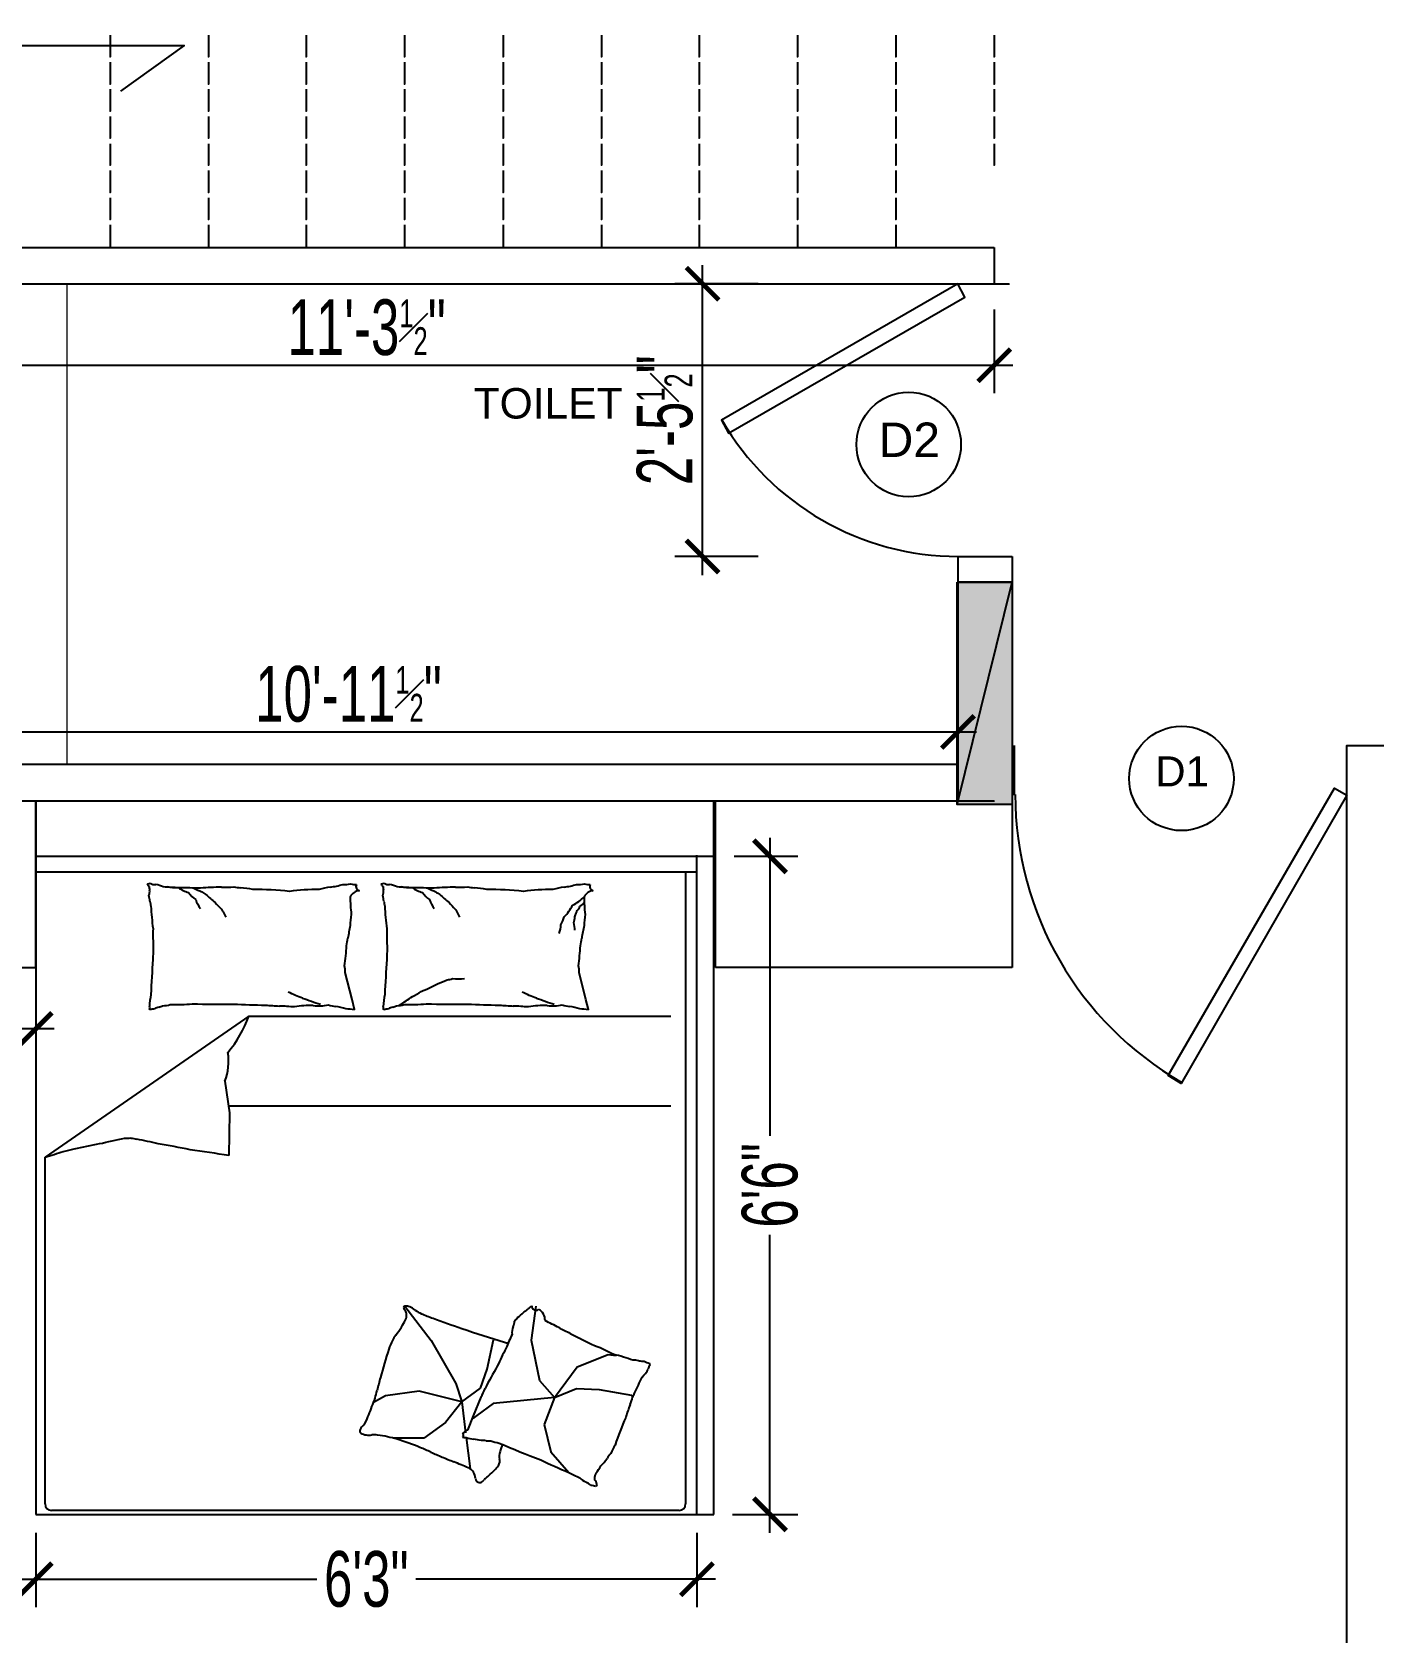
# Model space of a CAD drawing. Header units: feet. Extents: x 2272 to 4893, y 337 to 2916.
# Drawn here: x 3635.7 to 3780.5, y 2199.6 to 2372.4 of the extents above; entities that cross this region are included whole.
import ezdxf

# ---------------------------------------------------------------- set-up
doc = ezdxf.new("R2010")
doc.units = ezdxf.units.FT
doc.layers.add('BNE_COPPER PIPE', color=3, linetype='Continuous')
doc.layers.add('Mattress', color=7, linetype='Continuous', true_color=0x00e1e1, plot=False)
doc.styles.add('Arial$001', font='arial.ttf', dxfattribs={"height": 2.98458})
doc.styles.add('For DIM', font='ARIALN.TTF', dxfattribs={"width": 0.8})
doc.dimstyles.new('wor dim1', dxfattribs={"dimtxt": 6, "dimasz": 3.5, "dimexe": 3, "dimexo": 2, "dimgap": 1, "dimtad": 1, "dimzin": 3, "dimdsep": 46, "dimlunit": 4, "dimtxsty": 'For DIM', "dimblk1": 'ARCHTICK', "dimblk2": 'ARCHTICK', "dimsah": 1, "dimcen": 0.0625, "dimdle": 2, "dimclrd": 8, "dimclre": 8, "dimclrt": 4, "dimadec": 0, "dimazin": 0, "dimtfac": 0.5, "dimtofl": 0, "dimtmove": 2, "dimatfit": 3, "dimldrblk": 'ARCHTICK', "dimfxl": 6, "dimfxlon": 1, "dimfrac": 1, "dimtolj": 1, "dimtzin": 1, "dimlwe": -1, "dimarcsym": 0})

# ---------------------------------------------------------------- blocks, each defined once
blk = doc.blocks.new('_ARCHTICK')
at = {"color": 0, "linetype": 'ByBlock', "ltscale": 0.5, "const_width": 0.15}
blk.add_lwpolyline([(-0.5, -0.5), (0.5, 0.5)], dxfattribs=at)
blk = doc.blocks.new('*D100')
at = {"layer": 'BNE_COPPER PIPE', "color": 8, "lineweight": -2, "ltscale": 2, "transparency": 16777216}
blk.add_line((3796.11, 2292.96), (3796.11, 2169.73), dxfattribs=at)
at = {"layer": 'BNE_COPPER PIPE', "color": 8, "ltscale": 2, "transparency": 16777216}
for p, q in [((3790.11, 2290.96), (3799.11, 2290.96)), ((3790.11, 2171.73), (3799.11, 2171.73))]:
    blk.add_line(p, q, dxfattribs=at)
at = {"layer": 'Defpoints', "color": 0, "ltscale": 2, "transparency": 16777216}
for p in [(3777.55, 2290.96), (3777.55, 2171.73), (3796.11, 2171.73)]:
    blk.add_point(p, dxfattribs=at)
at = {"layer": 'BNE_COPPER PIPE', "color": 8, "lineweight": -2, "ltscale": 2, "transparency": 16777216, "xscale": 3.5, "yscale": 3.5, "zscale": 3.5}
for p, rotation in [((3796.11, 2290.96), 90), ((3796.11, 2171.73), 270)]:
    blk.add_blockref('_ARCHTICK', p, dxfattribs=dict(at, rotation=rotation))
at = {"layer": 'BNE_COPPER PIPE', "color": 0, "ltscale": 2, "transparency": 16777216, "insert": (3792.05, 2231.34), "char_height": 6, "attachment_point": 5, "rotation": 90, "style": 'For DIM'}
blk.add_mtext('\\A1;9\'-11{\\H0.5x;\\S1#4;}"', dxfattribs=at)
blk = doc.blocks.new('ARCHTICK')
at = {"color": 0, "const_width": 0.15}
blk.add_lwpolyline([(-0.5, -0.5), (0.5, 0.5)], dxfattribs=at)
blk = doc.blocks.new('*D103')
at = {"layer": 'BNE_COPPER PIPE', "color": 8, "ltscale": 2, "transparency": 16777216}
for p, q in [((3604.09, 2295.37), (3604.09, 2299.84)), ((3735.59, 2295.37), (3735.59, 2299.84))]:
    blk.add_line(p, q, dxfattribs=at)
at = {"layer": 'BNE_COPPER PIPE', "color": 8, "lineweight": -2, "ltscale": 2, "transparency": 16777216}
blk.add_line((3602.09, 2296.84), (3737.59, 2296.84), dxfattribs=at)
at = {"layer": 'Defpoints', "color": 0, "ltscale": 2, "transparency": 16777216}
for p in [(3735.59, 2296.84), (3604.09, 2293.37), (3735.59, 2293.37)]:
    blk.add_point(p, dxfattribs=at)
at = {"layer": 'BNE_COPPER PIPE', "color": 8, "lineweight": -2, "ltscale": 2, "transparency": 16777216, "xscale": 3.5, "yscale": 3.5, "zscale": 3.5, "rotation": 180}
blk.add_blockref('_ARCHTICK', (3604.09, 2296.84), dxfattribs=at)
at = {"layer": 'BNE_COPPER PIPE', "color": 8, "lineweight": -2, "ltscale": 2, "transparency": 16777216, "xscale": 3.5, "yscale": 3.5, "zscale": 3.5}
blk.add_blockref('_ARCHTICK', (3735.59, 2296.84), dxfattribs=at)
at = {"layer": 'BNE_COPPER PIPE', "color": 0, "ltscale": 2, "transparency": 16777216, "insert": (3669.84, 2300.91), "char_height": 6, "attachment_point": 5, "style": 'For DIM'}
blk.add_mtext('\\A1;10\'-11{\\H0.5x;\\S1#2;}"', dxfattribs=at)
blk = doc.blocks.new('*D104')
at = {"layer": 'BNE_COPPER PIPE', "color": 8, "ltscale": 2, "transparency": 16777216}
for p, q in [((3604.09, 2342.41), (3604.09, 2333.41)), ((3739.51, 2342.41), (3739.51, 2333.41))]:
    blk.add_line(p, q, dxfattribs=at)
at = {"layer": 'BNE_COPPER PIPE', "color": 8, "lineweight": -2, "ltscale": 2, "transparency": 16777216}
blk.add_line((3602.09, 2336.41), (3741.51, 2336.41), dxfattribs=at)
at = {"layer": 'Defpoints', "color": 0, "ltscale": 2, "transparency": 16777216}
for p in [(3604.09, 2345.2), (3739.51, 2345.2), (3739.51, 2336.41)]:
    blk.add_point(p, dxfattribs=at)
at = {"layer": 'BNE_COPPER PIPE', "color": 8, "lineweight": -2, "ltscale": 2, "transparency": 16777216, "xscale": 3.5, "yscale": 3.5, "zscale": 3.5, "rotation": 180}
blk.add_blockref('_ARCHTICK', (3604.09, 2336.41), dxfattribs=at)
at = {"layer": 'BNE_COPPER PIPE', "color": 8, "lineweight": -2, "ltscale": 2, "transparency": 16777216, "xscale": 3.5, "yscale": 3.5, "zscale": 3.5}
blk.add_blockref('_ARCHTICK', (3739.51, 2336.41), dxfattribs=at)
at = {"layer": 'BNE_COPPER PIPE', "color": 0, "ltscale": 2, "transparency": 16777216, "insert": (3671.8, 2340.47), "char_height": 6, "attachment_point": 5, "style": 'For DIM'}
blk.add_mtext('\\A1;11\'-3{\\H0.5x;\\S1#2;}"', dxfattribs=at)
blk = doc.blocks.new('*D105')
at = {"layer": 'BNE_COPPER PIPE', "color": 8, "lineweight": -2, "ltscale": 2, "transparency": 16777216}
blk.add_line((3708.04, 2313.77), (3708.04, 2347.2), dxfattribs=at)
at = {"layer": 'BNE_COPPER PIPE', "color": 8, "ltscale": 2, "transparency": 16777216}
for p, q in [((3714.04, 2345.2), (3705.04, 2345.2)), ((3714.04, 2315.77), (3705.04, 2315.77))]:
    blk.add_line(p, q, dxfattribs=at)
at = {"layer": 'Defpoints', "color": 0, "ltscale": 2, "transparency": 16777216}
for p in [(3708.04, 2345.2), (3735.59, 2345.2), (3735.62, 2315.77)]:
    blk.add_point(p, dxfattribs=at)
at = {"layer": 'BNE_COPPER PIPE', "color": 8, "lineweight": -2, "ltscale": 2, "transparency": 16777216, "xscale": 3.5, "yscale": 3.5, "zscale": 3.5}
for p, rotation in [((3708.04, 2345.2), 90), ((3708.04, 2315.77), 270)]:
    blk.add_blockref('_ARCHTICK', p, dxfattribs=dict(at, rotation=rotation))
at = {"layer": 'BNE_COPPER PIPE', "color": 0, "ltscale": 2, "transparency": 16777216, "insert": (3703.98, 2330.48), "char_height": 6, "attachment_point": 5, "rotation": 90, "style": 'For DIM'}
blk.add_mtext('\\A1;2\'-5{\\H0.5x;\\S1#2;}"', dxfattribs=at)
blk = doc.blocks.new('*D114')
at = {"layer": 'BNE_COPPER PIPE', "color": 8, "ltscale": 2, "transparency": 16777216}
for p, q in [((3636.09, 2210.41), (3636.09, 2202.41)), ((3707.42, 2210.41), (3707.42, 2202.41))]:
    blk.add_line(p, q, dxfattribs=at)
at = {"layer": 'BNE_COPPER PIPE', "color": 8, "lineweight": -2, "ltscale": 2, "transparency": 16777216}
for p, q in [((3634.09, 2205.41), (3666.42, 2205.41)), ((3709.42, 2205.41), (3677.09, 2205.41))]:
    blk.add_line(p, q, dxfattribs=at)
at = {"layer": 'Defpoints', "color": 0, "ltscale": 2, "transparency": 16777216}
for p in [(3636.09, 2212.41), (3707.42, 2212.41), (3707.42, 2205.41)]:
    blk.add_point(p, dxfattribs=at)
at = {"layer": 'BNE_COPPER PIPE', "color": 8, "lineweight": -2, "ltscale": 2, "transparency": 16777216, "xscale": 3.5, "yscale": 3.5, "zscale": 3.5, "rotation": 180}
blk.add_blockref('_ARCHTICK', (3636.09, 2205.41), dxfattribs=at)
at = {"layer": 'BNE_COPPER PIPE', "color": 8, "lineweight": -2, "ltscale": 2, "transparency": 16777216, "xscale": 3.5, "yscale": 3.5, "zscale": 3.5}
blk.add_blockref('_ARCHTICK', (3707.42, 2205.41), dxfattribs=at)
at = {"layer": 'BNE_COPPER PIPE', "color": 0, "ltscale": 2, "transparency": 16777216, "insert": (3671.76, 2205.41), "char_height": 6, "attachment_point": 5, "style": 'For DIM'}
blk.add_mtext('\\A1;6\'3"', dxfattribs=at)
blk = doc.blocks.new('*D115')
at = {"layer": 'BNE_COPPER PIPE', "color": 8, "lineweight": -2, "ltscale": 2, "transparency": 16777216}
for p, q in [((3715.31, 2285.42), (3715.31, 2253.25)), ((3715.31, 2210.41), (3715.31, 2242.58))]:
    blk.add_line(p, q, dxfattribs=at)
at = {"layer": 'BNE_COPPER PIPE', "color": 8, "ltscale": 2, "transparency": 16777216}
for p, q in [((3711.43, 2283.42), (3718.31, 2283.42)), ((3711.25, 2212.41), (3718.31, 2212.41))]:
    blk.add_line(p, q, dxfattribs=at)
at = {"layer": 'Defpoints', "color": 0, "ltscale": 2, "transparency": 16777216}
for p in [(3709.43, 2283.42), (3715.31, 2283.42), (3709.25, 2212.41)]:
    blk.add_point(p, dxfattribs=at)
at = {"layer": 'BNE_COPPER PIPE', "color": 8, "lineweight": -2, "ltscale": 2, "transparency": 16777216, "xscale": 3.5, "yscale": 3.5, "zscale": 3.5}
for p, rotation in [((3715.31, 2283.42), 90), ((3715.31, 2212.41), 270)]:
    blk.add_blockref('_ARCHTICK', p, dxfattribs=dict(at, rotation=rotation))
at = {"layer": 'BNE_COPPER PIPE', "color": 0, "ltscale": 2, "transparency": 16777216, "insert": (3715.31, 2247.91), "char_height": 6, "attachment_point": 5, "rotation": 90, "style": 'For DIM'}
blk.add_mtext('\\A1;6\'6"', dxfattribs=at)
blk = doc.blocks.new('*D116')
at = {"layer": 'BNE_COPPER PIPE', "color": 8, "ltscale": 2, "transparency": 16777216}
for p, q in [((3604.09, 2269.42), (3604.09, 2261.79)), ((3636.09, 2269.42), (3636.09, 2261.79))]:
    blk.add_line(p, q, dxfattribs=at)
at = {"layer": 'BNE_COPPER PIPE', "color": 8, "lineweight": -2, "ltscale": 2, "transparency": 16777216}
for p, q in [((3602.09, 2264.79), (3614.73, 2264.79)), ((3638.09, 2264.79), (3625.44, 2264.79))]:
    blk.add_line(p, q, dxfattribs=at)
at = {"layer": 'Defpoints', "color": 0, "ltscale": 2, "transparency": 16777216}
for p in [(3604.09, 2271.42), (3636.09, 2271.42), (3636.09, 2264.79)]:
    blk.add_point(p, dxfattribs=at)
at = {"layer": 'BNE_COPPER PIPE', "color": 8, "lineweight": -2, "ltscale": 2, "transparency": 16777216, "xscale": 3.5, "yscale": 3.5, "zscale": 3.5, "rotation": 180}
blk.add_blockref('_ARCHTICK', (3604.09, 2264.79), dxfattribs=at)
at = {"layer": 'BNE_COPPER PIPE', "color": 8, "lineweight": -2, "ltscale": 2, "transparency": 16777216, "xscale": 3.5, "yscale": 3.5, "zscale": 3.5}
blk.add_blockref('_ARCHTICK', (3636.09, 2264.79), dxfattribs=at)
at = {"layer": 'BNE_COPPER PIPE', "color": 0, "ltscale": 2, "transparency": 16777216, "insert": (3620.09, 2262.83), "char_height": 6, "attachment_point": 5, "style": 'For DIM'}
blk.add_mtext('\\A1;2\'8"', dxfattribs=at)

msp = doc.modelspace()

# ---------------------------------------------------------------- hatches: boundary and pattern name
at = {"true_color": 0x4d4d4d, "transparency": 33554687}
h = msp.add_hatch(color=251, dxfattribs=at)
h.paths.add_polyline_path([(3735.492, 2312.997), (3735.492, 2289.028), (3741.435, 2312.997)])
h.paths.add_polyline_path([(3735.492, 2289.028), (3741.435, 2312.997), (3741.435, 2289.028)])

# ---------------------------------------------------------------- linework, layer by layer
for p, q in [((3636.088, 2271.42), (3636.088, 2289.42)), ((3636.088, 2289.42), (3636.088, 2283.42)), ((3636.088, 2289.42), (3636.088, 2212.405)), ((3709.252, 2212.405), (3709.252, 2289.42)), ((3709.435, 2271.42), (3709.435, 2289.42)), ((3741.435, 2289.028), (3741.435, 2271.42)), ((3636.088, 2283.554), (3636.088, 2212.405)), ((3636.088, 2283.42), (3709.435, 2283.42)), ((3707.423, 2212.405), (3707.423, 2283.554)), ((3707.423, 2281.691), (3636.088, 2281.691)), ((3706.213, 2281.691), (3706.213, 2213.549)), ((3604.088, 2271.42), (3636.088, 2271.42)), ((3670.224, 2267.961), (3669.489, 2270.899)), ((3695.455, 2267.961), (3694.72, 2270.899)), ((3741.435, 2271.42), (3709.435, 2271.42)), ((3670.491, 2266.893), (3670.224, 2267.961)), ((3695.722, 2266.893), (3695.455, 2267.961)), ((3659.087, 2266.175), (3637.099, 2250.97)), ((3659.087, 2266.175), (3704.627, 2266.175)), ((3656.507, 2259.144), (3656.993, 2255.75)), ((3704.627, 2256.477), (3656.889, 2256.477)), ((3656.993, 2255.75), (3656.931, 2251.12)), ((3637.099, 2213.549), (3637.099, 2250.97)), ((3675.926, 2234.874), (3678.743, 2231.175)), ((3690.033, 2234.879), (3689.543, 2231.21)), ((3678.743, 2231.175), (3681.415, 2226.538)), ((3684.79, 2228.083), (3685.493, 2231.246)), ((3689.543, 2231.21), (3690.461, 2226.868)), ((3694.5, 2228.335), (3697.866, 2229.681)), ((3697.866, 2229.681), (3698.723, 2229.558)), ((3684.087, 2226.046), (3684.79, 2228.083)), ((3690.461, 2226.868), (3692.052, 2225.033)), ((3692.052, 2225.033), (3694.5, 2228.335)), ((3673.82, 2225.202), (3672.539, 2224.489)), ((3677.477, 2225.694), (3673.82, 2225.202)), ((3682.048, 2224.57), (3677.477, 2225.694)), ((3681.415, 2226.538), (3682.048, 2224.57)), ((3682.048, 2224.57), (3684.087, 2226.046)), ((3684.119, 2225.062), (3683.3, 2223.058)), ((3692.052, 2225.033), (3685.443, 2224.36)), ((3692.052, 2225.033), (3690.951, 2222.098)), ((3692.052, 2225.033), (3694.439, 2226.012)), ((3694.439, 2226.012), (3696.887, 2225.889)), ((3696.887, 2225.889), (3700.375, 2225.278)), ((3700.375, 2225.278), (3700.492, 2225.049)), ((3682.048, 2224.57), (3680.29, 2222.321)), ((3682.048, 2224.57), (3682.467, 2221.222)), ((3685.443, 2224.36), (3683.669, 2223.076)), ((3680.29, 2222.321), (3677.969, 2220.635)), ((3683.3, 2223.058), (3682.668, 2221.513)), ((3683.669, 2223.076), (3683.24, 2222.77)), ((3690.951, 2222.098), (3691.685, 2219.162)), ((3677.969, 2220.635), (3674.664, 2220.635)), ((3682.532, 2220.699), (3682.953, 2217.333)), ((3691.685, 2219.162), (3693.592, 2216.937)), ((3636.088, 2212.405), (3709.252, 2212.405)), ((3636.088, 2212.405), (3689.449, 2212.405)), ((3705.501, 2212.838), (3637.811, 2212.838))]:
    msp.add_line(p, q)
at = {"color": 253, "linetype": 'Continuous', "lineweight": -2, "true_color": 0x999999, "transparency": 33554687}
for points in [[(3746.464, 2414.162), (3625.15, 2414.162), (3625.15, 2370.927), (3652.091, 2370.927), (3645.233, 2365.996)], [(3644.123, 2372.037), (3644.123, 2369.686), (3644.123, 2369.686)], [(3654.736, 2372.037), (3654.736, 2369.686), (3654.736, 2369.686)], [(3665.283, 2372.037), (3665.283, 2369.686), (3665.283, 2369.686)], [(3675.896, 2372.037), (3675.896, 2369.686), (3675.896, 2369.686)], [(3686.509, 2372.037), (3686.509, 2369.686), (3686.509, 2369.686)], [(3697.122, 2372.037), (3697.122, 2369.686), (3697.122, 2369.686)], [(3707.669, 2372.037), (3707.669, 2369.686), (3707.669, 2369.686)], [(3718.282, 2372.037), (3718.282, 2369.686), (3718.282, 2369.686)], [(3728.895, 2372.037), (3728.895, 2369.686), (3728.895, 2369.686)], [(3739.508, 2372.037), (3739.508, 2369.686), (3739.508, 2369.686)], [(3644.123, 2369.099), (3644.123, 2366.747), (3644.123, 2366.747)], [(3654.736, 2369.099), (3654.736, 2366.747), (3654.736, 2366.747)], [(3665.283, 2369.099), (3665.283, 2366.747), (3665.283, 2366.747)], [(3675.896, 2369.099), (3675.896, 2366.747), (3675.896, 2366.747)], [(3686.509, 2369.099), (3686.509, 2366.747), (3686.509, 2366.747)], [(3697.122, 2369.099), (3697.122, 2366.747), (3697.122, 2366.747)], [(3707.669, 2369.099), (3707.669, 2366.747), (3707.669, 2366.747)], [(3718.282, 2369.099), (3718.282, 2366.747), (3718.282, 2366.747)], [(3728.895, 2369.099), (3728.895, 2366.747), (3728.895, 2366.747)], [(3739.508, 2369.099), (3739.508, 2366.747), (3739.508, 2366.747)], [(3644.123, 2366.192), (3644.123, 2363.841), (3644.123, 2363.841)], [(3654.736, 2366.192), (3654.736, 2363.841), (3654.736, 2363.841)], [(3665.283, 2366.192), (3665.283, 2363.841), (3665.283, 2363.841)], [(3675.896, 2366.192), (3675.896, 2363.841), (3675.896, 2363.841)], [(3686.509, 2366.192), (3686.509, 2363.841), (3686.509, 2363.841)], [(3697.122, 2366.192), (3697.122, 2363.841), (3697.122, 2363.841)], [(3707.669, 2366.192), (3707.669, 2363.841), (3707.669, 2363.841)], [(3718.282, 2366.192), (3718.282, 2363.841), (3718.282, 2363.841)], [(3728.895, 2366.192), (3728.895, 2363.841), (3728.895, 2363.841)], [(3739.508, 2366.192), (3739.508, 2363.841), (3739.508, 2363.841)], [(3644.123, 2363.253), (3644.123, 2360.902), (3644.123, 2360.902)], [(3654.736, 2363.253), (3654.736, 2360.902), (3654.736, 2360.902)], [(3665.283, 2363.253), (3665.283, 2360.902), (3665.283, 2360.902)], [(3675.896, 2363.253), (3675.896, 2360.902), (3675.896, 2360.902)], [(3686.509, 2363.253), (3686.509, 2360.902), (3686.509, 2360.902)], [(3697.122, 2363.253), (3697.122, 2360.902), (3697.122, 2360.902)], [(3707.669, 2363.253), (3707.669, 2360.902), (3707.669, 2360.902)], [(3718.282, 2363.253), (3718.282, 2360.902), (3718.282, 2360.902)], [(3728.895, 2363.253), (3728.895, 2360.902), (3728.895, 2360.902)], [(3739.508, 2363.253), (3739.508, 2360.902), (3739.508, 2360.902)], [(3644.123, 2360.314), (3644.123, 2357.996), (3644.123, 2357.996)], [(3654.736, 2360.314), (3654.736, 2357.996), (3654.736, 2357.996)], [(3665.283, 2360.314), (3665.283, 2357.996), (3665.283, 2357.996)], [(3675.896, 2360.314), (3675.896, 2357.996), (3675.896, 2357.996)], [(3686.509, 2360.314), (3686.509, 2357.996), (3686.509, 2357.996)], [(3697.122, 2360.314), (3697.122, 2357.996), (3697.122, 2357.996)], [(3707.669, 2360.314), (3707.669, 2357.996), (3707.669, 2357.996)], [(3718.282, 2360.314), (3718.282, 2357.996), (3718.282, 2357.996)], [(3728.895, 2360.314), (3728.895, 2357.996), (3728.895, 2357.996)], [(3739.508, 2360.314), (3739.508, 2357.996), (3739.508, 2357.996)], [(3644.123, 2357.408), (3644.123, 2355.057), (3644.123, 2355.057)], [(3654.736, 2357.408), (3654.736, 2355.057), (3654.736, 2355.057)], [(3665.283, 2357.408), (3665.283, 2355.057), (3665.283, 2355.057)], [(3675.896, 2357.408), (3675.896, 2355.057), (3675.896, 2355.057)], [(3686.509, 2357.408), (3686.509, 2355.057), (3686.509, 2355.057)], [(3697.122, 2357.408), (3697.122, 2355.057), (3697.122, 2355.057)], [(3707.669, 2357.408), (3707.669, 2355.057), (3707.669, 2355.057)], [(3718.282, 2357.408), (3718.282, 2355.057), (3718.282, 2355.057)], [(3728.895, 2357.408), (3728.895, 2355.057), (3728.895, 2355.057)], [(3644.123, 2354.469), (3644.123, 2352.118), (3644.123, 2352.118)], [(3654.736, 2354.469), (3654.736, 2352.118), (3654.736, 2352.118)], [(3665.283, 2354.469), (3665.283, 2352.118), (3665.283, 2352.118)], [(3675.896, 2354.469), (3675.896, 2352.118), (3675.896, 2352.118)], [(3686.509, 2354.469), (3686.509, 2352.118), (3686.509, 2352.118)], [(3697.122, 2354.469), (3697.122, 2352.118), (3697.122, 2352.118)], [(3707.669, 2354.469), (3707.669, 2352.118), (3707.669, 2352.118)], [(3718.282, 2354.469), (3718.282, 2352.118), (3718.282, 2352.118)], [(3728.895, 2354.469), (3728.895, 2352.118), (3728.895, 2352.118)], [(3644.123, 2351.563), (3644.123, 2349.114), (3644.123, 2349.114)], [(3654.736, 2351.563), (3654.736, 2349.114), (3654.736, 2349.114)], [(3665.283, 2351.563), (3665.283, 2349.114), (3665.283, 2349.114)], [(3675.896, 2351.563), (3675.896, 2349.114), (3675.896, 2349.114)], [(3686.509, 2351.563), (3686.509, 2349.114), (3686.509, 2349.114)], [(3697.122, 2351.563), (3697.122, 2349.114), (3697.122, 2349.114)], [(3707.669, 2351.563), (3707.669, 2349.114), (3707.669, 2349.114)], [(3718.282, 2351.563), (3718.282, 2349.114), (3718.282, 2349.114)], [(3728.895, 2351.563), (3728.895, 2349.114), (3728.895, 2349.114)], [(3604.088, 2349.114), (3739.508, 2349.114), (3739.508, 2349.114)], [(3739.508, 2349.114), (3739.508, 2345.195), (3739.508, 2345.195)], [(3604.088, 2345.195), (3739.508, 2345.195), (3739.508, 2345.195)], [(3735.589, 2345.195), (3741.108, 2345.195), (3741.108, 2345.195)], [(3735.589, 2315.773), (3741.108, 2315.773), (3741.108, 2315.773)], [(3735.589, 2315.773), (3741.435, 2315.773), (3741.435, 2315.773)], [(3735.589, 2315.773), (3735.589, 2289.42), (3735.589, 2289.42)], [(3741.435, 2315.773), (3741.435, 2289.028), (3741.435, 2289.028)], [(3741.696, 2290.008), (3741.696, 2295.364), (3741.696, 2295.364)], [(3777.551, 2290.008), (3777.551, 2295.364), (3777.551, 2295.364)], [(3777.551, 2171.732), (3777.551, 2295.364), (3783.396, 2295.364), (3783.396, 2289.42)], [(3598.243, 2293.372), (3735.589, 2293.372), (3735.589, 2293.372)], [(3735.589, 2293.372), (3735.589, 2289.42), (3735.589, 2289.42)], [(3604.088, 2289.42), (3735.589, 2289.42), (3735.589, 2289.42)], [(3735.589, 2289.42), (3739.508, 2289.42), (3739.508, 2289.42)]]:
    msp.add_lwpolyline(points, dxfattribs=at)
at = {"color": 7, "linetype": 'Continuous', "lineweight": 5, "true_color": 0x000007, "transparency": 33554687}
msp.add_lwpolyline([(3639.453, 2345.195), (3639.453, 2293.372), (3639.453, 2293.372)], dxfattribs=at)
at = {"color": 253, "linetype": 'Continuous', "lineweight": -2, "true_color": 0x999999, "transparency": 33554687}
for points in [[(3735.589, 2345.195), (3710.086, 2330.468), (3710.837, 2329.063), (3736.341, 2343.758)], [(3735.492, 2312.997), (3741.435, 2312.997), (3741.435, 2289.028), (3735.492, 2289.028)], [(3777.551, 2290.008), (3759.656, 2258.921), (3758.252, 2259.77), (3776.212, 2290.759)]]:
    msp.add_lwpolyline(points, close=True, dxfattribs=at)
at = {"color": 251, "linetype": 'Continuous', "lineweight": -2, "true_color": 0x4d4d4d, "transparency": 33554687}
for points in [[(3735.492, 2312.997), (3735.492, 2289.028), (3741.435, 2312.997)], [(3735.492, 2289.028), (3741.435, 2312.997), (3741.435, 2289.028)]]:
    msp.add_lwpolyline(points, close=True, dxfattribs=at)
for centre, radius, start, end in [((3648.067, 2280.491), 0.122, 291.7883, 340.43603), ((3648.129, 2280.298), 0.0825, 340.43603, 101.89306), ((3648.115, 2281.341), 0.893, 274.30254, 291.7883), ((3648.97, 2281.396), 1.027, 239.34875, 274.30254), ((3648.871, 2278.461), 1.918, 59.34875, 84.74081), ((3666.28, 2290.813), 10.842, 278.43719, 285.74398), ((3669.222, 2286.11), 5.732, 270, 278.43719), ((3670.692, 2283.594), 3.216, 258.72762, 270), ((3671.109, 2280.169), 0.467, 153.41948, 258.72762), ((3673.298, 2280.491), 0.122, 291.7883, 340.43603), ((3673.36, 2280.298), 0.0825, 340.43603, 101.89306), ((3673.345, 2281.341), 0.893, 274.30254, 291.7883), ((3674.201, 2281.396), 1.027, 239.34875, 274.30254), ((3674.102, 2278.461), 1.918, 59.34875, 84.74081), ((3691.511, 2290.813), 10.842, 278.43719, 285.74398), ((3694.453, 2286.11), 5.732, 270, 278.43719), ((3695.922, 2283.594), 3.216, 258.72762, 270), ((3696.34, 2280.169), 0.467, 153.41948, 258.72762), ((3648.348, 2280.327), 0.152, 201.9904, 281.89306), ((3647.227, 2279.603), 1.166, 338.57902, 8.13348), ((3639.755, 2277.341), 8.752, 8.13348, 12.10946), ((3648.896, 2279.975), 0.555, 158.57902, 201.9904), ((3655.412, 2279.522), 7.056, 187.6809, 192.10946), ((3648.877, 2250.928), 29.199, 84.74081, 88.09211), ((3651.219, 2283.572), 3.529, 254.06476, 274.21588), ((3653.557, 2282.904), 3.529, 233.91364, 254.06476), ((3652.087, 2226.849), 53.158, 88.09211, 90.57574), ((3655.437, 2281.594), 3.529, 216.17665, 233.91364), ((3656.977, 2287.377), 8.325, 242.76041, 249.13972), ((3656.706, 2279.858), 3.529, 198.43965, 216.17665), ((3656.458, 2249.023), 31.064, 90.57574, 94.80185), ((3655.709, 2281.739), 2.731, 231.61143, 242.76041), ((3664.104, 2289.364), 13.933, 226.18849, 231.61143), ((3656.602, 2290.381), 10.306, 267.46141, 274.80185), ((3658.424, 2285.446), 5.421, 259.81012, 267.46141), ((3656.187, 2261.308), 18.829, 79.81012, 83.9133), ((3659.518, 2242.523), 37.317, 83.9133, 90), ((3666.665, 2255.554), 24.286, 90, 97.54685), ((3669.003, 2271.546), 8.618, 97.54685, 105.74398), ((3671.111, 2278.499), 1.216, 94.40021, 153.41948), ((3687.526, 2279.054), 17.497, 180, 186.23236), ((3673.579, 2280.327), 0.152, 201.9904, 281.89306), ((3672.457, 2279.603), 1.166, 338.57902, 8.13348), ((3664.986, 2277.341), 8.752, 8.13348, 12.10946), ((3674.126, 2279.975), 0.555, 158.57902, 201.9904), ((3680.642, 2279.522), 7.056, 187.6809, 192.10946), ((3674.108, 2250.928), 29.199, 84.74081, 88.09211), ((3676.449, 2283.572), 3.529, 254.06476, 274.21588), ((3678.788, 2282.904), 3.529, 233.91364, 254.06476), ((3677.318, 2226.849), 53.158, 88.09211, 90.57574), ((3680.667, 2281.594), 3.529, 216.17665, 233.91364), ((3682.208, 2287.377), 8.325, 242.76041, 249.13972), ((3681.937, 2279.858), 3.529, 198.43965, 216.17665), ((3681.688, 2249.023), 31.064, 90.57574, 94.80185), ((3680.939, 2281.739), 2.731, 231.61143, 242.76041), ((3689.335, 2289.364), 13.933, 226.18849, 231.61143), ((3681.833, 2290.381), 10.306, 267.46141, 274.80185), ((3683.654, 2285.446), 5.421, 259.81012, 267.46141), ((3681.418, 2261.308), 18.829, 79.81012, 83.9133), ((3684.749, 2242.523), 37.317, 83.9133, 90), ((3691.895, 2255.554), 24.286, 90, 97.54685), ((3694.233, 2271.546), 8.618, 97.54685, 105.74398), ((3691.746, 2282.57), 4.978, 297.20359, 314.90238), ((3696.342, 2278.499), 1.216, 94.40021, 153.41948), ((3712.756, 2279.054), 17.497, 180, 186.23236), ((3680.938, 2279.95), 32.481, 183.36875, 187.6809), ((3661.675, 2283.489), 8.011, 219.03494, 226.18849), ((3657.673, 2278.54), 1.754, 208.31676, 219.03494), ((3662.865, 2280.218), 7.121, 203.00277, 208.31676), ((3677.285, 2275.934), 7.256, 170.31563, 180), ((3706.169, 2279.95), 32.481, 183.36875, 187.6809), ((3686.905, 2283.489), 8.011, 219.03494, 226.18849), ((3682.904, 2278.54), 1.754, 208.31676, 219.03494), ((3688.096, 2280.218), 7.121, 203.00277, 208.31676), ((3688.344, 2278.322), 4.978, 332.60117, 343.48502), ((3689.602, 2280.433), 4.978, 314.90238, 332.60117), ((3692.254, 2276.907), 1.998, 341.2201, 0), ((3687.463, 2279.624), 7.313, 338.18508, 341.2201), ((3689.529, 2279.572), 5.375, 334.64488, 338.18508), ((3693.117, 2278.813), 1.872, 318.55709, 334.64488), ((3692.917, 2280.589), 3.197, 306.26407, 318.55709), ((3702.516, 2275.934), 7.256, 170.31563, 180), ((3672.884, 2274.921), 24.145, 178.36691, 183.36875), ((3700.698, 2269.303), 31.378, 167.80162, 170.31563), ((3698.114, 2274.921), 24.145, 178.36691, 183.36875), ((3687.809, 2276.52), 4.978, 343.48502, 354.36887), ((3690.996, 2275.438), 3.256, 0, 14.68511), ((3725.929, 2269.303), 31.378, 167.80162, 170.31563), ((3697.278, 2270.914), 48.567, 176.94504, 178.36691), ((3646.213, 2274.859), 23.436, 351.99495, 357.33512), ((3658.596, 2276.153), 11.281, 347.80162, 351.99495), ((3722.509, 2270.914), 48.567, 176.94504, 178.36691), ((3671.443, 2274.859), 23.436, 351.99495, 357.33512), ((3683.827, 2276.153), 11.281, 347.80162, 351.99495), ((4132.899, 2242.644), 485.076, 176.49514, 176.94504), ((4158.13, 2242.644), 485.076, 176.49514, 176.94504), ((3667.083, 2271.011), 2.409, 357.33512, 14.04519), ((3673.066, 2286.521), 18.024, 290.67428, 294.32653), ((3680.344, 2272.155), 2.062, 274.08277, 290.67428), ((3681.672, 2279.885), 9.678, 266.4448, 274.08277), ((3692.314, 2271.011), 2.409, 357.33512, 14.04519), ((3659.765, 2266.512), 11.426, 170.00164, 176.49514), ((3652.872, 2244.661), 26.278, 64.68893, 66.51559), ((3654.408, 2243.994), 26.278, 66.51559, 68.34226), ((3684.996, 2266.512), 11.426, 170.00164, 176.49514), ((3661.559, 2289.31), 25.92, 302.13498, 305.82629), ((3671.769, 2278.247), 11.122, 296.49848, 302.13498), ((3656.696, 2315.258), 50.953, 294.32653, 296.49848), ((3678.102, 2244.661), 26.278, 64.68893, 66.51559), ((3679.639, 2243.994), 26.278, 66.51559, 68.34226), ((3647.702, 2267.012), 0.688, 350.00164, 16.69777), ((3648.385, 2266.846), 0.047, 16.69777, 97.12039), ((3649.3, 2263.872), 3.112, 97.12039, 106.22115), ((3650.165, 2264.534), 2.729, 106.22115, 117.28412), ((3649.044, 2268.726), 1.611, 282.86904, 297.28412), ((3649.459, 2272.473), 5.19, 273.57397, 282.86904), ((3650.407, 2308.822), 41.409, 270.28654, 273.57397), ((3656.434, 2470.897), 203.432, 269.02962, 270.28654), ((3662.897, 2386.951), 119.607, 267.39037, 269.02962), ((3664.355, 2310.495), 43.275, 265.38242, 267.39037), ((3659.988, 2217.349), 49.974, 85.38242, 87.25094), ((3665.651, 2259.142), 8.184, 87.25094, 101.55856), ((3656.139, 2243.313), 26.278, 68.34226, 70.57202), ((3658.068, 2242.633), 26.278, 70.57202, 72.80178), ((3666.625, 2272.475), 5.191, 263.56595, 281.55856), ((3668.938, 2271.454), 4.26, 252.61359, 263.56595), ((3667.115, 2259.163), 8.17, 72.61359, 80.5159), ((3668.87, 2257.352), 9.632, 80.5159, 85.91706), ((3670.489, 2266.861), 0.0326, 85.91706, 194.04494), ((3672.933, 2267.012), 0.688, 350.00164, 16.69777), ((3673.616, 2266.846), 0.047, 16.69777, 97.12039), ((3674.53, 2263.872), 3.112, 97.12039, 106.22115), ((3675.396, 2264.534), 2.729, 106.22115, 117.28412), ((3674.274, 2268.726), 1.611, 282.86904, 297.28412), ((3674.689, 2272.473), 5.19, 273.57397, 282.86904), ((3675.638, 2308.822), 41.409, 270.28654, 273.57397), ((3681.665, 2470.897), 203.432, 269.02962, 270.28654), ((3688.128, 2386.951), 119.607, 267.39037, 269.02962), ((3689.586, 2310.495), 43.275, 265.38242, 267.39037), ((3685.219, 2217.349), 49.974, 85.38242, 87.25094), ((3690.882, 2259.142), 8.184, 87.25094, 101.55856), ((3681.37, 2243.313), 26.278, 68.34226, 70.57202), ((3683.298, 2242.633), 26.278, 70.57202, 72.80178), ((3691.856, 2272.475), 5.191, 263.56595, 281.55856), ((3694.169, 2271.454), 4.26, 252.61359, 263.56595), ((3692.345, 2259.163), 8.17, 72.61359, 80.5159), ((3694.101, 2257.352), 9.632, 80.5159, 85.91706), ((3695.72, 2266.861), 0.0326, 85.91706, 194.04494), ((3646.561, 2270.771), 13.343, 320.35546, 339.85116), ((3650.492, 2261.351), 6.407, 339.85116, 8.13558), ((3613.338, 2393.938), 144.594, 280.72756, 282.92554), ((3645.96, 2255.057), 2.068, 262.26962, 280.72756), ((3647.921, 2259.749), 6.907, 256.8096, 262.26962), ((3628.883, 2165.259), 89.497, 76.8096, 78.32586), ((3619.175, 2313.746), 65.284, 285.93519, 287.73639), ((3633.832, 2274.358), 23.386, 282.92554, 285.93519), ((3634.118, 2161.592), 92.065, 78.32586, 80.50498), ((3634.748, 2118.489), 134.473, 80.50498, 82.308), ((3676.002, 2234.701), 0.224, 166.71916, 233.42082), ((3675.937, 2234.716), 0.158, 93.94836, 166.71916), ((3675.568, 2234.117), 0.504, 10.40739, 53.42082), ((3676.013, 2233.623), 1.254, 69.65479, 93.94836), ((3674.734, 2234.032), 1.4, 333.18207, 345.42909), ((3673.364, 2233.712), 2.744, 2.72862, 10.40739), ((3675.562, 2233.817), 0.544, 345.42909, 2.72862), ((3675.705, 2232.792), 2.139, 51.41461, 69.65479), ((3678.796, 2236.667), 2.817, 231.41461, 247.29308), ((3689.204, 2261.538), 29.778, 247.29308, 249.87133), ((3683.393, 2239.815), 7.741, 307.21509, 313.52244), ((3674.842, 2253.159), 23.496, 306.2163, 307.21509), ((3697.342, 2223.655), 13.608, 126.2163, 127.52874), ((3690.422, 2233.48), 1.608, 127.52874, 134.1274), ((3687.888, 2236.686), 2.479, 308.81361, 314.1274), ((3690.066, 2234.881), 0.453, 176.75451, 308.81361), ((3689.765, 2233.395), 1.276, 356.75451, 62.70976), ((3669.632, 2236.162), 6.9, 320.29953, 329.09437), ((3664.808, 2239.05), 12.522, 329.09437, 333.18207), ((3741.32, 2403.734), 181.224, 249.87133, 250.91638), ((3718.649, 2338.203), 111.882, 250.91638, 253.39153), ((3689.103, 2232.062), 1.63, 157.58378, 188.04918), ((3686.945, 2233.155), 0.804, 324.10643, 8.04918), ((3685.844, 2235.265), 2.754, 313.52244, 324.10643), ((3642.024, 2134.645), 110.18, 62.70976, 63.58535), ((3725.661, 2296.184), 71.727, 242.50014, 243.58535), ((3795.152, 2423.876), 217.07, 242.15178, 242.50014), ((3742.024, 2208.42), 71.256, 162.1604, 164.73746), ((3680.849, 2228.108), 6.991, 153.92651, 162.1604), ((3677.158, 2229.914), 2.882, 140.29953, 153.92651), ((3740.252, 2203.002), 60.008, 152.91165, 154.94715), ((3687.855, 2234.962), 4.147, 253.39153, 259.26338), ((3719.891, 2216.688), 35.767, 154.94715, 157.58378), ((3599.044, 2047.092), 207.695, 62.15178, 62.50792), ((3688.205, 2209.987), 22.185, 62.50792, 69.25137), ((3695.103, 2214.741), 15.296, 69.25137, 77.37478), ((3700.654, 2226.808), 2.241, 77.37478, 93.38812), ((3701.624, 2231.07), 2.13, 256.95977, 273.38812), ((3702.701, 2230.484), 1.81, 238.30826, 256.95977), ((3702.778, 2228.095), 0.596, 130.50865, 180.96136), ((3702.499, 2228.724), 0.206, 180.96136, 238.30826), ((3729.844, 2211.743), 58.631, 164.73746, 166.159), ((3734.143, 2200.625), 55.683, 150.06403, 152.91165), ((3615.818, 2267.513), 94.695, 333.66682, 334.82685), ((3699.774, 2229.277), 2.687, 310.50865, 333.66682), ((3654.076, 2230.411), 19.403, 343.68776, 346.159), ((3677.511, 2228.866), 7.624, 330.06403, 337.76452), ((3682.064, 2231.121), 19.403, 339.29188, 341.76311), ((3694.705, 2227.769), 6.395, 334.82685, 339.29188), ((3584.003, 2258.081), 94.695, 338.0627, 339.22273), ((3666.56, 2226.758), 6.395, 339.22273, 343.68776), ((3755.427, 2204.535), 58.631, 160.34158, 161.76311), ((3671.666, 2221.383), 0.596, 134.90453, 185.35724), ((3669.349, 2223.708), 2.687, 314.90453, 338.0627), ((3765.698, 2195.919), 71.256, 157.76452, 160.34158), ((3671.278, 2221.346), 0.206, 185.35724, 242.70414), ((3672.014, 2222.772), 1.81, 242.70414, 261.35565), ((3672.062, 2223.088), 2.13, 261.35565, 277.784), ((3672.654, 2218.757), 2.241, 81.77066, 97.784), ((3670.785, 2205.836), 15.296, 73.64725, 81.77066), ((3668.846, 2199.226), 22.185, 66.9038, 73.64725), ((3682.096, 2220.883), 0.166, 287.18674, 70.62007), ((3682.169, 2220.398), 0.327, 70.62007, 94.25932), ((3682.91, 2220.729), 0.82, 107.18674, 157.76452), ((3682.446, 2221.903), 1.208, 262.01776, 274.25932), ((3684.321, 2227.419), 6.954, 255.1193, 262.01776), ((3682.503, 2214.209), 6.381, 75.1193, 82.32164), ((3684.341, 2217.85), 2.534, 82.32164, 94.51184), ((3685.013, 2222.697), 2.36, 261.87843, 274.51184), ((3686.685, 2224.216), 4.147, 248.99565, 261.87843), ((3730.675, 2322.729), 111.882, 246.5205, 248.99565), ((3720.196, 2208.128), 35.767, 160.65521, 161.97966), ((3704.621, 2216.346), 6.991, 149.53063, 157.76452), ((3596.075, 2028.585), 207.695, 66.54766, 66.9038), ((3765.125, 2418.261), 217.07, 246.54766, 246.89602), ((3708.092, 2284.575), 71.727, 246.89602, 247.98123), ((3685.356, 2218.164), 0.804, 328.50231, 12.44506), ((3687.733, 2218.688), 1.63, 161.97966, 192.44506), ((3765.795, 2383.155), 181.224, 245.47545, 246.5205), ((3692.104, 2222.435), 6.9, 315.90365, 324.69849), ((3700.219, 2216.986), 2.882, 135.90365, 149.53063), ((3639.893, 2115.936), 110.18, 67.10564, 67.98123), ((3682.261, 2216.261), 1.276, 1.15039, 67.10564), ((3693.682, 2206.138), 13.608, 130.61218, 131.92462), ((3669.529, 2234.305), 23.496, 310.61218, 311.61098), ((3679.992, 2222.525), 7.741, 311.61098, 317.91833), ((3683.693, 2219.183), 2.754, 317.91833, 328.50231), ((3707.159, 2243.445), 29.778, 242.8972, 245.47545), ((3695.899, 2216.632), 0.544, 341.03321, 358.33274), ((3693.685, 2216.168), 2.744, 358.33274, 6.01151), ((3695.246, 2217.341), 1.4, 328.78619, 341.03321), ((3686.35, 2224.123), 12.522, 324.69849, 328.78619), ((3683.989, 2216.296), 0.453, 181.15039, 313.2095), ((3682.602, 2217.773), 2.479, 313.2095, 318.52329), ((3685.664, 2215.066), 1.608, 131.92462, 138.52329), ((3696.719, 2218.414), 2.817, 227.01873, 242.8972), ((3694.54, 2213.963), 2.139, 47.01873, 65.25891), ((3695.989, 2214.275), 1.254, 65.25891, 89.55248), ((3696.097, 2215.707), 0.504, 6.01151, 49.02494), ((3696.664, 2215.365), 0.158, 89.55248, 162.32327), ((3696.812, 2215.692), 0.224, 162.32327, 229.02494), ((3637.811, 2213.549), 0.711, 180, 270), ((3705.501, 2213.549), 0.711, 270, 0)]:
    msp.add_arc(centre, radius, start, end)
at = {"color": 253, "linetype": 'Continuous', "lineweight": -2, "true_color": 0x999999, "transparency": 33554687}
for points in [[(3735.916, 2327.855), (3735.916, 2330.957), (3733.402, 2333.505), (3730.267, 2333.505), (3730.267, 2333.505), (3727.164, 2333.505), (3724.65, 2330.957), (3724.65, 2327.855), (3724.65, 2327.855), (3724.65, 2324.72), (3727.164, 2322.206), (3730.267, 2322.206), (3730.267, 2322.206), (3733.402, 2322.206), (3735.916, 2324.72), (3735.916, 2327.855)], [(3765.338, 2291.804), (3765.338, 2294.939), (3762.824, 2297.453), (3759.722, 2297.453), (3759.722, 2297.453), (3756.587, 2297.453), (3754.072, 2294.939), (3754.072, 2291.804), (3754.072, 2291.804), (3754.072, 2288.702), (3756.587, 2286.188), (3759.722, 2286.188), (3759.722, 2286.188), (3762.824, 2286.188), (3765.338, 2288.702), (3765.338, 2291.804)]]:
    msp.add_open_spline(points, degree=3, knots=[0, 0, 0, 0, 0.0625, 0.0625, 0.0625, 0.062501, 0.125, 0.125, 0.125, 0.125001, 0.1875, 0.1875, 0.1875, 0.187501, 1, 1, 1, 1], dxfattribs=at)
for points in [[(3710.119, 2330.5), (3715.376, 2321.39), (3725.107, 2315.773), (3735.622, 2315.773)], [(3741.761, 2290.073), (3741.761, 2277.273), (3748.619, 2265.452), (3759.689, 2259.051)]]:
    msp.add_open_spline(points, degree=3, dxfattribs=at)
at = {"layer": 'Mattress', "color": 7, "true_color": 0xffffff}
msp.add_line((3636.088, 2212.405), (3707.423, 2212.405), dxfattribs=at)

# ---------------------------------------------------------------- texts
at = {"color": 7, "true_color": 0x000007, "transparency": 33554687, "style": 'Arial$001'}
for s, height, p in [('TOILET', 3.2859, (3683.342, 2330.658)), ('D2', 3.7105, (3727.034, 2326.513)), ('D1', 3.2392, (3756.881, 2290.964))]:
    msp.add_text(s, height=height, dxfattribs=at).set_placement(p)

# ---------------------------------------------------------------- dimensions: what is measured, and where the dimension line sits
at = {"layer": 'BNE_COPPER PIPE', "color": 1, "ltscale": 2}
for base, p1, p2, picture, middle in [((3708.042, 2345.195), (3735.622, 2315.773), (3735.589, 2345.195), '*D105', (3703.978, 2330.484)), ((3796.115, 2171.732), (3777.551, 2290.958), (3777.551, 2171.732), '*D100', (3792.051, 2231.345))]:
    dim = msp.add_linear_dim(base=base, p1=p1, p2=p2, angle=90, dimstyle='wor dim1', override={"dimclrt": 0, "dimldrblk": 'ARCHTICK'}, dxfattribs=at)
    dim.commit()
    dim.dimension.update_dxf_attribs({"geometry": picture, "text_midpoint": middle})
for base, p1, p2, picture, middle in [((3739.508, 2336.411), (3604.088, 2345.195), (3739.508, 2345.195), '*D104', (3671.798, 2340.474)), ((3735.589, 2296.842), (3604.088, 2293.372), (3735.589, 2293.372), '*D103', (3669.839, 2300.906))]:
    dim = msp.add_linear_dim(base=base, p1=p1, p2=p2, dimstyle='wor dim1', override={"dimclrt": 0, "dimldrblk": 'ARCHTICK'}, dxfattribs=at)
    dim.commit()
    dim.dimension.update_dxf_attribs({"geometry": picture, "text_midpoint": middle})
at = {"layer": 'BNE_COPPER PIPE', "color": 114, "ltscale": 2, "true_color": 0x139b48}
dim = msp.add_linear_dim(base=(3715.315, 2283.42), p1=(3709.252, 2212.405), p2=(3709.435, 2283.42), angle=90, text='6\'6"', dimstyle='wor dim1', override={"dimclrt": 0, "dimldrblk": 'ARCHTICK'}, dxfattribs=at)
dim.commit()
dim.dimension.update_dxf_attribs({"geometry": '*D115', "text_midpoint": (3715.315, 2247.913), "dimtype": 160})
for base, p1, p2, text, picture, middle in [((3636.088, 2264.787), (3604.088, 2271.42), (3636.088, 2271.42), '2\'8"', '*D116', (3620.088, 2262.833)), ((3707.423, 2205.41), (3636.088, 2212.405), (3707.423, 2212.405), '6\'3"', '*D114', (3671.755, 2205.41))]:
    dim = msp.add_linear_dim(base=base, p1=p1, p2=p2, text=text, dimstyle='wor dim1', override={"dimclrt": 0, "dimldrblk": 'ARCHTICK'}, dxfattribs=at)
    dim.commit()
    dim.dimension.update_dxf_attribs({"geometry": picture, "text_midpoint": middle, "dimtype": 160})

doc.saveas('drawing.dxf')
